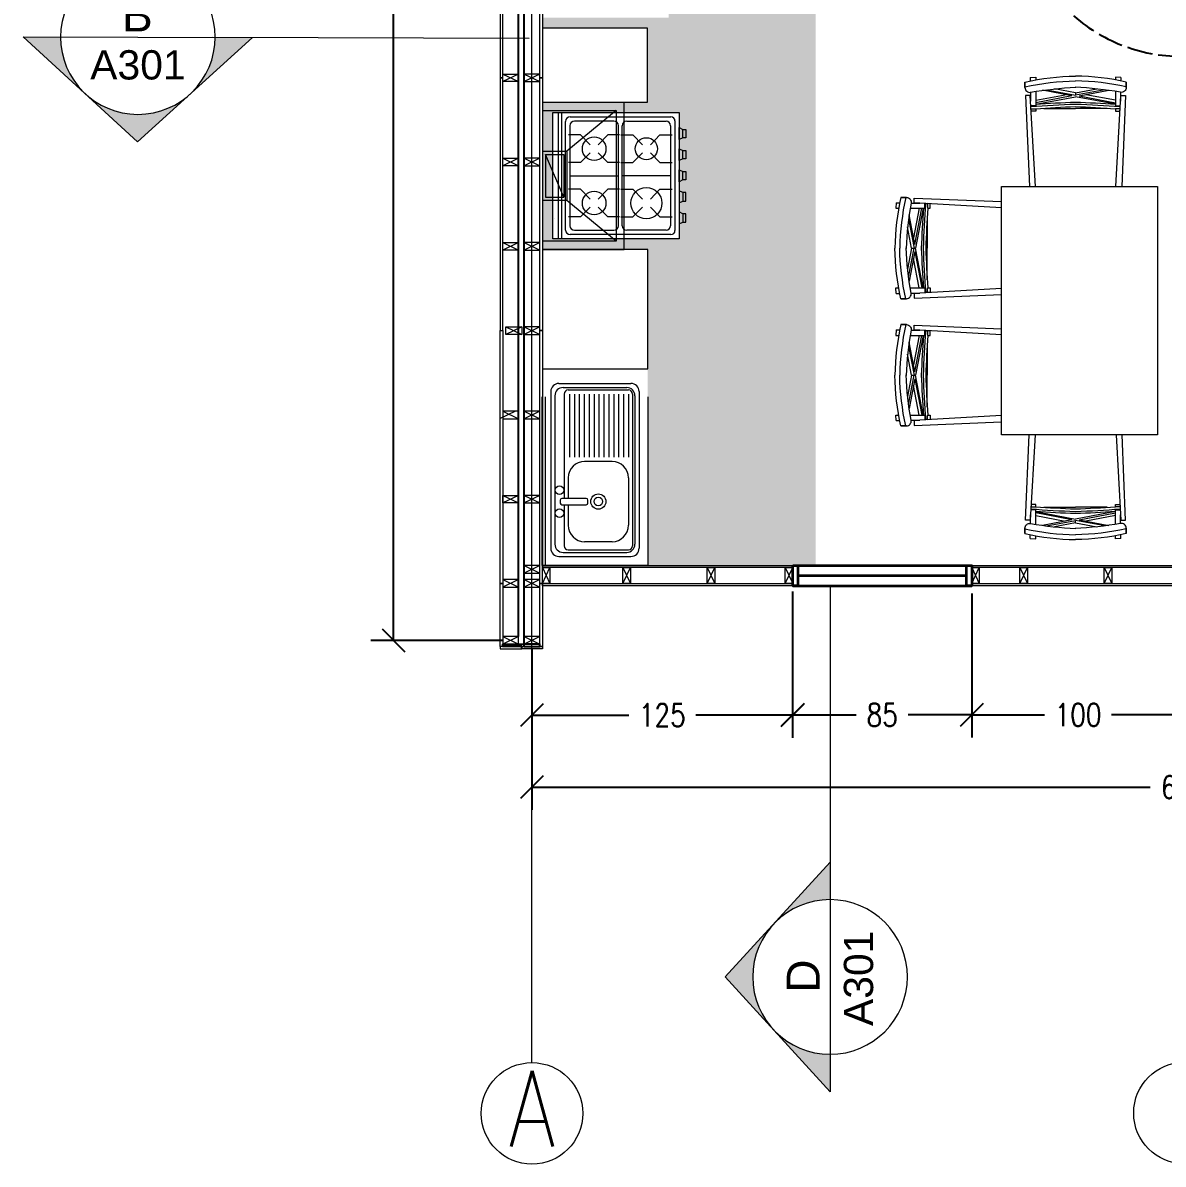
# Model space of a CAD drawing. Header units: centimetres. Extents: x 625 to 2942, y 2058 to 3293.
# Drawn here: x 626 to 1168, y 2061 to 2603 of the extents above; entities that cross this region are included whole.
import ezdxf

# ---------------------------------------------------------------- set-up
doc = ezdxf.new("R2010")
doc.units = ezdxf.units.CM
doc.header["$MEASUREMENT"] = 0
doc.linetypes.add('0', pattern=[0])
doc.linetypes.add('ACAD_ISO02W100', pattern=[15, 12, -3])
doc.layers.get('DEFPOINTS').update_dxf_attribs({"color": 210})
for name, color, linetype, lineweight in [('A-ANNO-DIMS', 3, 'Continuous', 18), ('A-ANNO-SYMB', 3, 'Continuous', 18), ('A-DETL-MCUT', 4, 'Continuous', 25), ('A-DOOR-FULL', 4, 'Continuous', 25), ('A-ELEV-MBE1', 7, 'Continuous', 35), ('A-ELEV-MBE2', 4, 'Continuous', 25), ('A-FLOR-PATT', 8, 'Continuous', 18), ('A-FURN', 8, 'Continuous', 18), ('A-WALL-STUD', 3, 'Continuous', 18)]:
    doc.layers.add(name, color=color, linetype=linetype, lineweight=lineweight)
doc.layers.add('arredi_cucina', color=252, linetype='Continuous')
doc.styles.add('E-ROMANS', font='romans.shx', dxfattribs={"width": 0.8})
doc.styles.get("Standard").update_dxf_attribs({"font": 'arial.ttf'})
doc.dimstyles.new('QUOTE', dxfattribs={"dimtxt": 0.18, "dimasz": 0.18, "dimexe": 0.18, "dimexo": 0.0625, "dimgap": 0.09, "dimtad": 0, "dimdec": 4, "dimzin": 0, "dimdsep": 46, "dimtxsty": 'E-ROMANS', "dimblk": 'OBLIQUE', "dimblk1": 'OBLIQUE', "dimblk2": 'OBLIQUE', "dimcen": 0.09, "dimadec": 0, "dimazin": 0, "dimtfac": 1, "dimtdec": 4, "dimtofl": 0, "dimtmove": 0, "dimatfit": 3, "dimldrblk": 'OBLIQUE', "dimfxl": 1, "dimtolj": 1, "dimtzin": 0, "dimarcsym": 0})

# ---------------------------------------------------------------- blocks, each defined once
blk = doc.blocks.new('Sezioni')
h = blk.add_hatch(color=256)
h.dxf.hatch_style = 1
h.paths.add_polyline_path([(52520.8, 47455.1), (52264, 47220.9), (52417.6, 47220.9, -0.210523)])
h.paths.add_polyline_path([(52735.1, 47651.7), (52520.8, 47455.1, -0.388338), (52949.4, 47455.1)])
h.paths.add_polyline_path([(52949.4, 47455.1, -0.210523), (53052.6, 47220.9), (53206.2, 47220.9)])
blk.add_lwpolyline([(52264, 47220.9), (53206.2, 47220.9), (52735.1, 47651.7)], close=True)
blk.add_circle((52735.1, 47220.9), 317.5)
blk = doc.blocks.new('_Oblique')
at = {"color": 0, "linetype": 'ByBlock', "lineweight": -2}
blk.add_line((-0.5, -0.5), (0.5, 0.5), dxfattribs=at)
blk = doc.blocks.new('*D50')
at = {"layer": 'A-ANNO-DIMS', "color": 0, "lineweight": -2, "transparency": 16777216}
for p, q in [((867.84, 2306.14), (867.84, 2229.35)), ((1487.84, 2304.34), (1487.84, 2229.35)), ((867.84, 2240.15), (1161.54, 2240.15)), ((1487.84, 2240.15), (1194.15, 2240.15))]:
    blk.add_line(p, q, dxfattribs=at)
at = {"layer": 'DEFPOINTS', "color": 0, "transparency": 16777216}
for p in [(867.84, 2309.89), (1487.84, 2308.09), (1487.84, 2240.15)]:
    blk.add_point(p, dxfattribs=at)
at = {"layer": 'A-ANNO-DIMS', "color": 0, "lineweight": -2, "transparency": 16777216, "xscale": 10.8, "yscale": 10.8, "zscale": 10.8, "rotation": 180}
blk.add_blockref('_Oblique', (867.84, 2240.15), dxfattribs=at)
at = {"layer": 'A-ANNO-DIMS', "color": 0, "lineweight": -2, "transparency": 16777216, "xscale": 10.8, "yscale": 10.8, "zscale": 10.8}
blk.add_blockref('_Oblique', (1487.84, 2240.15), dxfattribs=at)
at = {"layer": 'A-ANNO-DIMS', "color": 0, "transparency": 16777216, "insert": (1177.84, 2240.15), "char_height": 10.8, "attachment_point": 5, "style": 'E-ROMANS'}
blk.add_mtext('\\A1;620', dxfattribs=at)
blk = doc.blocks.new('*D51')
at = {"layer": 'A-ANNO-DIMS', "color": 0, "lineweight": -2, "transparency": 16777216}
for p, q in [((991.71, 2332.07), (991.71, 2263.58)), ((867.84, 2306.14), (867.84, 2263.58)), ((867.84, 2274.38), (913.89, 2274.38)), ((991.71, 2274.38), (945.67, 2274.38))]:
    blk.add_line(p, q, dxfattribs=at)
at = {"layer": 'DEFPOINTS', "color": 0, "transparency": 16777216}
for p in [(991.71, 2335.82), (867.84, 2309.89), (991.71, 2274.38)]:
    blk.add_point(p, dxfattribs=at)
at = {"layer": 'A-ANNO-DIMS', "color": 0, "lineweight": -2, "transparency": 16777216, "xscale": 10.8, "yscale": 10.8, "zscale": 10.8, "rotation": 180}
blk.add_blockref('_Oblique', (867.84, 2274.38), dxfattribs=at)
at = {"layer": 'A-ANNO-DIMS', "color": 0, "lineweight": -2, "transparency": 16777216, "xscale": 10.8, "yscale": 10.8, "zscale": 10.8}
blk.add_blockref('_Oblique', (991.71, 2274.38), dxfattribs=at)
at = {"layer": 'A-ANNO-DIMS', "color": 0, "transparency": 16777216, "insert": (929.78, 2274.38), "char_height": 10.8, "attachment_point": 5, "style": 'E-ROMANS'}
blk.add_mtext('\\A1;125', dxfattribs=at)
blk = doc.blocks.new('*D52')
at = {"layer": 'A-ANNO-DIMS', "color": 0, "lineweight": -2, "transparency": 16777216}
for p, q in [((991.71, 2333.17), (991.71, 2263.67)), ((1076.8, 2332.07), (1076.8, 2263.67)), ((991.71, 2274.47), (1021.86, 2274.47)), ((1076.8, 2274.47), (1046.65, 2274.47))]:
    blk.add_line(p, q, dxfattribs=at)
at = {"layer": 'DEFPOINTS', "color": 0, "transparency": 16777216}
for p in [(991.71, 2336.92), (1076.8, 2335.82), (1076.8, 2274.47)]:
    blk.add_point(p, dxfattribs=at)
at = {"layer": 'A-ANNO-DIMS', "color": 0, "lineweight": -2, "transparency": 16777216, "xscale": 10.8, "yscale": 10.8, "zscale": 10.8, "rotation": 180}
blk.add_blockref('_Oblique', (991.71, 2274.47), dxfattribs=at)
at = {"layer": 'A-ANNO-DIMS', "color": 0, "lineweight": -2, "transparency": 16777216, "xscale": 10.8, "yscale": 10.8, "zscale": 10.8}
blk.add_blockref('_Oblique', (1076.8, 2274.47), dxfattribs=at)
at = {"layer": 'A-ANNO-DIMS', "color": 0, "transparency": 16777216, "insert": (1034.26, 2274.47), "char_height": 10.8, "attachment_point": 5, "style": 'E-ROMANS'}
blk.add_mtext('\\A1;85', dxfattribs=at)
blk = doc.blocks.new('*D53')
at = {"layer": 'A-ANNO-DIMS', "color": 0, "lineweight": -2, "transparency": 16777216}
for p, q in [((1076.8, 2332.07), (1076.8, 2263.67)), ((1177.84, 2334.97), (1177.84, 2263.67)), ((1076.8, 2274.47), (1111.43, 2274.47)), ((1177.84, 2274.47), (1143.21, 2274.47))]:
    blk.add_line(p, q, dxfattribs=at)
at = {"layer": 'DEFPOINTS', "color": 0, "transparency": 16777216}
for p in [(1177.84, 2338.72), (1076.8, 2335.82), (1177.84, 2274.47)]:
    blk.add_point(p, dxfattribs=at)
at = {"layer": 'A-ANNO-DIMS', "color": 0, "lineweight": -2, "transparency": 16777216, "xscale": 10.8, "yscale": 10.8, "zscale": 10.8, "rotation": 180}
blk.add_blockref('_Oblique', (1076.8, 2274.47), dxfattribs=at)
at = {"layer": 'A-ANNO-DIMS', "color": 0, "lineweight": -2, "transparency": 16777216, "xscale": 10.8, "yscale": 10.8, "zscale": 10.8}
blk.add_blockref('_Oblique', (1177.84, 2274.47), dxfattribs=at)
at = {"layer": 'A-ANNO-DIMS', "color": 0, "transparency": 16777216, "insert": (1127.32, 2274.47), "char_height": 10.8, "attachment_point": 5, "style": 'E-ROMANS'}
blk.add_mtext('\\A1;100', dxfattribs=at)
blk = doc.blocks.new('*D60')
at = {"layer": 'A-ANNO-DIMS', "color": 0, "lineweight": -2, "transparency": 16777216}
for p, q in [((854, 3055.82), (791.25, 3055.82)), ((802.05, 3055.82), (802.05, 2699.36)), ((802.05, 2309.89), (802.05, 2666.35)), ((853.98, 2309.89), (791.25, 2309.89))]:
    blk.add_line(p, q, dxfattribs=at)
at = {"layer": 'DEFPOINTS', "color": 0, "transparency": 16777216}
for p in [(802.05, 3055.82), (857.75, 3055.82), (857.73, 2309.89)]:
    blk.add_point(p, dxfattribs=at)
at = {"layer": 'A-ANNO-DIMS', "color": 0, "lineweight": -2, "transparency": 16777216, "xscale": 10.8, "yscale": 10.8, "zscale": 10.8}
for p, rotation in [((802.05, 3055.82), 90), ((802.05, 2309.89), 270)]:
    blk.add_blockref('_Oblique', p, dxfattribs=dict(at, rotation=rotation))
at = {"layer": 'A-ANNO-DIMS', "color": 0, "transparency": 16777216, "insert": (802.05, 2682.85), "char_height": 10.8, "attachment_point": 5, "rotation": 90, "style": 'E-ROMANS'}
blk.add_mtext('\\A1;745', dxfattribs=at)

msp = doc.modelspace()

# ---------------------------------------------------------------- hatches: boundary and pattern name
at = {"layer": 'A-FLOR-PATT'}
h = msp.add_hatch(dxfattribs=at)
h.set_pattern_fill('DOTS', color=0, scale=2.001937, style=0)
h.set_pattern_definition([(0, (-44926.2574, 8.511), (1.58903716, 3.17807433), [0, -3.17807433])])
h.paths.add_polyline_path([(1002.62473, 2726.5938), (872.79941, 2726.59368), (872.79948, 2676.5455), (932.91124, 2676.5455), (932.91124, 2670.83806), (872.79942, 2670.83805), (872.79942, 2425.50349), (922.84784, 2425.5028), (922.84784, 2345.42603), (1002.62473, 2345.42603)])
h.paths.add_polyline_path([(877.80426, 2500.57611), (937.86236, 2500.57611), (937.86236, 2560.63421), (877.80426, 2560.63421)], flags=16)
h.paths.add_polyline_path([(922.79241, 2600.77014), (872.79942, 2600.77014), (872.79942, 2565.64013), (922.79241, 2565.64013)], flags=16)
h.paths.add_polyline_path([(932.85752, 2665.83308), (872.79943, 2665.83308), (872.79943, 2605.77498), (932.85752, 2605.77498)], flags=16)
h.paths.add_polyline_path([(922.84673, 2495.57127), (872.79947, 2495.57127), (872.79947, 2425.50349), (922.84673, 2425.50349)], flags=16)

# ---------------------------------------------------------------- linework, layer by layer
at = {"layer": 'A-ANNO-SYMB'}
for p, q in [((867.84455, 2109.24649), (867.84455, 3243.78699)), ((716.02227, 2596.41938), (866.46305, 2595.9894)), ((1009.49881, 2335.8163), (1009.49881, 2185.37491))]:
    msp.add_line(p, q, dxfattribs=at)
at = {"layer": 'A-ANNO-SYMB', "color": 7}
for points in [[(853.98663, 2577.15087), (853.99005, 2697.26707), (852.78889, 2697.2671), (852.78547, 2577.15091)], [(853.98315, 2457.03468), (853.98663, 2577.15087), (852.78547, 2577.15091), (852.78198, 2457.03471)], [(871.59826, 2457.03353), (871.59826, 2577.14972), (872.79942, 2577.14972), (872.79942, 2457.03353)], [(852.7785, 2336.91852), (852.78219, 2457.03471), (853.98335, 2457.03468), (853.98007, 2336.91848)], [(872.79896, 2345.42603), (991.71447, 2345.42603), (991.71447, 2344.42506), (872.79896, 2344.42506)], [(1076.79677, 2345.42557), (1174.09042, 2345.42603), (1174.09042, 2344.42506), (1076.79677, 2344.4246)], [(852.77785, 2306.88881), (852.7785, 2336.91748), (853.98007, 2336.91747), (853.97899, 2306.8888)], [(871.59827, 2306.88867), (871.59805, 2336.91733), (872.79962, 2336.91737), (872.79941, 2306.88869)], [(991.71487, 2336.91737), (991.71487, 2335.8163), (872.79936, 2335.8163), (872.79936, 2336.91737)], [(1182.59865, 2336.91737), (1182.59865, 2335.8163), (1076.79677, 2335.8163), (1076.79677, 2336.91737)]]:
    msp.add_lwpolyline(points, close=True, dxfattribs=at)
for points in [[(872.79944, 2612.18421), (872.79942, 2577.14972), (871.59826, 2577.14972), (871.59831, 2699.7685)], [(872.79962, 2336.9178), (872.79962, 2336.91733), (871.59805, 2336.91733), (871.59826, 2457.03353), (872.79942, 2457.03353), (872.79961, 2344.42506)], [(862.98995, 2306.88869), (852.77785, 2306.88881), (852.77783, 2305.78774), (862.98994, 2305.78763)], [(862.98994, 2306.88869), (872.79941, 2306.88869), (872.79941, 2305.78763), (862.98994, 2305.78763)]]:
    msp.add_lwpolyline(points, dxfattribs=at)
at = {"layer": 'A-ANNO-SYMB'}
for centre in [(1177.84405, 2085.31656), (867.84455, 2085.13227)]:
    msp.add_circle(centre, 24.11422, dxfattribs=at)
at = {"layer": 'A-DETL-MCUT'}
for p, q in [((872.79831, 2345.42603), (872.79942, 2425.50349)), ((862.98994, 2308.09043), (864.09101, 2308.08983)), ((862.98994, 2305.78763), (862.98994, 2306.88869))]:
    msp.add_line(p, q, dxfattribs=at)
for points in [[(862.98994, 2306.88916), (853.97893, 2306.88972), (853.97903, 2308.0907), (862.98997, 2308.09043)], [(864.091, 2306.88869), (871.59826, 2306.88867), (871.59818, 2308.08983), (864.09101, 2308.08983)]]:
    msp.add_lwpolyline(points, dxfattribs=at)
at = {"layer": 'A-DOOR-FULL', "linetype": 'ACAD_ISO02W100'}
msp.add_arc((1176.3371, 2664.96686), 77.60452, 184.404655, 268.7103601, dxfattribs=at)
at = {"layer": 'A-ELEV-MBE1', "color": 0}
for p, q in [((991.71447, 2345.42603), (1076.79677, 2345.42603)), ((991.71487, 2335.8163), (1076.79677, 2335.8163))]:
    msp.add_line(p, q, dxfattribs=at)
at = {"layer": 'A-ELEV-MBE1', "color": 0, "linetype": 'Continuous'}
msp.add_line((994.21709, 2340.67097), (1074.24356, 2340.67086), dxfattribs=at)
at = {"layer": 'A-ELEV-MBE1', "color": 0}
for points in [[(991.71447, 2345.42603), (994.21689, 2345.42603), (994.21729, 2335.8163), (991.71487, 2335.8163)], [(1074.29395, 2345.42603), (1076.79637, 2345.42603), (1076.79677, 2335.8163), (1074.29435, 2335.8163)]]:
    msp.add_lwpolyline(points, close=True, dxfattribs=at)
at = {"layer": 'A-ELEV-MBE2'}
for p, q in [((861.48684, 2311.69425), (861.50802, 3054.01316)), ((864.091, 2306.88869), (864.091, 2699.06757))]:
    msp.add_line(p, q, dxfattribs=at)
at = {"layer": 'A-FURN'}
for p, q in [((1104.60788, 2577.35482), (1107.16834, 2577.50972)), ((1104.60788, 2577.35482), (1104.60788, 2575.6543)), ((1107.16834, 2577.50972), (1107.16834, 2576.14863)), ((1147.6529, 2577.35482), (1145.09243, 2577.50972)), ((1145.09243, 2577.50972), (1145.09243, 2576.14863)), ((1147.6529, 2577.35482), (1147.6529, 2575.6543)), ((1102.05196, 2575.0996), (1102.05196, 2572.48552)), ((1107.16834, 2570.68315), (1107.16834, 2563.84437)), ((1124.4206, 2568.51687), (1110.39577, 2571.20651)), ((1112.28176, 2571.45758), (1126.13039, 2568.84004)), ((1126.13039, 2570.05114), (1116.04798, 2571.93319)), ((1126.13039, 2570.05114), (1136.2128, 2571.93319)), ((1139.97902, 2571.45758), (1126.13039, 2568.84004)), ((1127.84018, 2568.51687), (1141.86501, 2571.20651)), ((1145.09243, 2570.68315), (1145.09243, 2563.84437)), ((1150.20881, 2575.0996), (1150.20881, 2572.48552)), ((1104.75822, 2570.27481), (1104.75822, 2566.11965)), ((1107.16834, 2566.51156), (1121.20979, 2569.13263)), ((1124.4206, 2568.51687), (1107.16834, 2565.256)), ((1107.16834, 2564.55248), (1126.13039, 2568.18897)), ((1126.13039, 2570.05114), (1126.13039, 2568.84004)), ((1145.09243, 2564.55248), (1126.13039, 2568.18897)), ((1127.84018, 2568.51687), (1145.09243, 2565.256)), ((1145.09243, 2566.51156), (1131.05099, 2569.13263)), ((1147.50255, 2570.27481), (1147.50255, 2566.11965)), ((877.80426, 2500.63421), (877.80426, 2560.63421)), ((877.80426, 2560.63421), (937.80426, 2560.63421)), ((880.41904, 2500.63421), (880.41904, 2560.63421)), ((882.10234, 2500.63421), (882.10234, 2560.63421)), ((937.80426, 2560.63421), (937.80426, 2500.63421)), ((1107.16834, 2563.80074), (1104.89009, 2563.79397)), ((1104.96668, 2562.44305), (1107.16834, 2562.44305)), ((1105.05892, 2561.24027), (1104.96668, 2562.44305)), ((1107.16834, 2561.24027), (1105.05892, 2561.24027)), ((1107.16834, 2562.31651), (1107.16834, 2561.24027)), ((1111.08194, 2562.5934), (1126.13039, 2562.5934)), ((1141.17883, 2562.5934), (1126.13039, 2562.5934)), ((1145.09243, 2563.80074), (1147.37069, 2563.79397)), ((1147.29409, 2562.44305), (1145.09243, 2562.44305)), ((1145.09243, 2562.31651), (1145.09243, 2561.24027)), ((1145.09243, 2561.24027), (1147.20186, 2561.24027)), ((1147.20186, 2561.24027), (1147.29409, 2562.44305)), ((883.80426, 2504.80088), (883.80426, 2556.46754)), ((885.88911, 2554.38162), (885.88911, 2506.89904)), ((885.97093, 2558.63421), (933.80426, 2558.63421)), ((906.75055, 2556.54829), (888.05578, 2556.54829)), ((908.91721, 2506.89904), (908.91721, 2554.38162)), ((910.69131, 2506.89904), (910.69131, 2554.38162)), ((912.85797, 2556.54829), (931.55275, 2556.54829)), ((933.71941, 2554.38162), (933.71941, 2506.89904)), ((935.80426, 2556.63421), (935.80426, 2504.63421)), ((890.97549, 2550.03212), (885.14452, 2550.03212)), ((895.5121, 2545.381), (890.97549, 2550.03212)), ((903.83083, 2550.03212), (899.29423, 2545.381)), ((909.51288, 2550.03212), (903.83083, 2550.03212)), ((910.09564, 2550.03212), (915.77769, 2550.03212)), ((915.77769, 2550.03212), (920.3143, 2545.381)), ((924.09643, 2545.381), (928.63303, 2550.03212)), ((928.63303, 2550.03212), (934.464, 2550.03212)), ((937.80426, 2553.49784), (939.45136, 2552.66648)), ((937.80426, 2547.83512), (937.80426, 2553.49784)), ((939.45136, 2548.66648), (937.80426, 2547.83512)), ((939.45136, 2548.66648), (939.45136, 2552.66648)), ((939.45136, 2552.66648), (940.91025, 2552.66648)), ((940.91025, 2548.66648), (939.45136, 2548.66648)), ((940.91025, 2552.66648), (940.91025, 2548.66648)), ((937.80426, 2543.4817), (939.45136, 2542.65034)), ((937.80426, 2537.81899), (937.80426, 2543.4817)), ((895.5121, 2541.5034), (890.97549, 2536.85228)), ((903.83083, 2536.85228), (899.29423, 2541.5034)), ((915.77769, 2536.85228), (920.3143, 2541.5034)), ((924.09643, 2541.5034), (928.63303, 2536.85228)), ((939.45136, 2538.65034), (937.80426, 2537.81899)), ((939.45136, 2538.65034), (939.45136, 2542.65034)), ((939.45136, 2542.65034), (940.91025, 2542.65034)), ((940.91025, 2538.65034), (939.45136, 2538.65034)), ((940.91025, 2542.65034), (940.91025, 2538.65034)), ((890.97549, 2536.85228), (885.14452, 2536.85228)), ((909.51288, 2536.85228), (903.83083, 2536.85228)), ((910.09564, 2536.85228), (915.77769, 2536.85228)), ((928.63303, 2536.85228), (934.464, 2536.85228)), ((937.80426, 2533.46556), (939.45136, 2532.63421)), ((937.80426, 2527.80285), (937.80426, 2533.46556)), ((939.45136, 2528.63421), (939.45136, 2532.63421)), ((939.45136, 2532.63421), (940.91025, 2532.63421)), ((940.91025, 2532.63421), (940.91025, 2528.63421)), ((885.88911, 2530.64033), (908.91721, 2530.64033)), ((933.71941, 2530.64033), (910.69131, 2530.64033)), ((939.45136, 2528.63421), (937.80426, 2527.80285)), ((940.91025, 2528.63421), (939.45136, 2528.63421)), ((890.97549, 2524.21881), (885.14452, 2524.21881)), ((895.5121, 2519.56769), (890.97549, 2524.21881)), ((903.83083, 2524.21881), (899.29423, 2519.56769)), ((909.51288, 2524.21881), (903.83083, 2524.21881)), ((910.09564, 2524.21881), (915.77769, 2524.21881)), ((915.77769, 2524.21881), (920.3143, 2519.56769)), ((924.09643, 2519.56769), (928.63303, 2524.21881)), ((928.63303, 2524.21881), (934.464, 2524.21881)), ((939.45136, 2522.61807), (937.80426, 2523.44943)), ((937.80426, 2523.44943), (937.80426, 2517.78672)), ((940.91025, 2522.61807), (939.45136, 2522.61807)), ((939.45136, 2522.61807), (939.45136, 2518.61807)), ((940.91025, 2518.61807), (940.91025, 2522.61807)), ((1091.00981, 2407.46108), (1091.00981, 2525.46108)), ((1091.00981, 2525.46108), (1165.00981, 2525.46108)), ((1165.00981, 2525.46108), (1165.00981, 2407.46108)), ((937.80426, 2517.78672), (939.45136, 2518.61807)), ((939.45136, 2518.61807), (940.91025, 2518.61807)), ((1040.91937, 2517.78744), (1040.76446, 2515.22697)), ((1040.91937, 2517.78744), (1042.61989, 2517.78744)), ((1043.17459, 2520.34335), (1045.78866, 2520.34335)), ((1047.99938, 2517.63709), (1052.15454, 2517.63709)), ((1054.47345, 2515.22697), (1054.48022, 2517.50523)), ((1057.03392, 2517.3364), (1055.83114, 2517.42863)), ((1055.83114, 2517.42863), (1055.83114, 2515.22697)), ((1057.03392, 2515.22697), (1057.03392, 2517.3364)), ((890.97549, 2511.03897), (885.14452, 2511.03897)), ((895.5121, 2515.69009), (890.97549, 2511.03897)), ((903.83083, 2511.03897), (899.29423, 2515.69009)), ((909.51288, 2511.03897), (903.83083, 2511.03897)), ((910.09564, 2511.03897), (915.77769, 2511.03897)), ((915.77769, 2511.03897), (920.3143, 2515.69009)), ((924.09643, 2515.69009), (928.63303, 2511.03897)), ((928.63303, 2511.03897), (934.464, 2511.03897)), ((939.45136, 2512.60194), (937.80426, 2513.43329)), ((937.80426, 2513.43329), (937.80426, 2507.77058)), ((940.91025, 2512.60194), (939.45136, 2512.60194)), ((939.45136, 2512.60194), (939.45136, 2508.60194)), ((940.91025, 2508.60194), (940.91025, 2512.60194)), ((1040.76446, 2515.22697), (1042.12556, 2515.22697)), ((1049.75732, 2497.97472), (1047.06768, 2511.99955)), ((1047.59104, 2515.22697), (1054.42982, 2515.22697)), ((1051.76263, 2515.22697), (1049.14156, 2501.18553)), ((1049.75732, 2497.97472), (1053.01819, 2515.22697)), ((1053.72171, 2515.22697), (1050.08522, 2496.26493)), ((1055.68079, 2511.31337), (1055.68079, 2496.26493)), ((1055.95768, 2515.22697), (1057.03392, 2515.22697)), ((937.80426, 2507.77058), (939.45136, 2508.60194)), ((939.45136, 2508.60194), (940.91025, 2508.60194)), ((1048.22305, 2496.26493), (1046.341, 2506.34734)), ((1046.81661, 2510.11356), (1049.43415, 2496.26493)), ((937.80426, 2500.63421), (877.80426, 2500.63421)), ((933.80426, 2502.63421), (885.97093, 2502.63421)), ((888.05578, 2504.73237), (906.75055, 2504.73237)), ((931.55275, 2504.73237), (912.85797, 2504.73237)), ((1048.22305, 2496.26493), (1046.341, 2486.18251)), ((1046.81661, 2482.4163), (1049.43415, 2496.26493)), ((1049.75732, 2494.55514), (1047.06768, 2480.53031)), ((1048.22305, 2496.26493), (1049.43415, 2496.26493)), ((1049.75732, 2494.55514), (1053.01819, 2477.30288)), ((1053.72171, 2477.30288), (1050.08522, 2496.26493)), ((1055.68079, 2481.21648), (1055.68079, 2496.26493)), ((1051.76263, 2477.30288), (1049.14156, 2491.34433)), ((1040.76446, 2477.30288), (1042.12556, 2477.30288)), ((1040.91937, 2474.74242), (1040.76446, 2477.30288)), ((1040.91937, 2474.74242), (1042.61989, 2474.74242)), ((1047.59104, 2477.30288), (1054.42982, 2477.30288)), ((1047.99938, 2474.89276), (1052.15454, 2474.89276)), ((1054.47345, 2477.30288), (1054.48022, 2475.02463)), ((1055.83114, 2475.10122), (1055.83114, 2477.30288)), ((1057.03392, 2475.19346), (1055.83114, 2475.10122)), ((1055.95768, 2477.30288), (1057.03392, 2477.30288)), ((1057.03392, 2477.30288), (1057.03392, 2475.19346)), ((1043.17459, 2472.1865), (1045.78866, 2472.1865)), ((1040.91937, 2457.33789), (1040.76446, 2454.77742)), ((1040.91937, 2457.33789), (1042.61989, 2457.33789)), ((1043.17459, 2459.8938), (1045.78866, 2459.8938)), ((1047.99938, 2457.18754), (1052.15454, 2457.18754)), ((1054.47345, 2454.77742), (1054.48022, 2457.05568)), ((1057.03392, 2456.88685), (1055.83114, 2456.97908)), ((1055.83114, 2456.97908), (1055.83114, 2454.77742)), ((1057.03392, 2454.77742), (1057.03392, 2456.88685)), ((1040.76446, 2454.77742), (1042.12556, 2454.77742)), ((1049.75732, 2437.52517), (1047.06768, 2451.55)), ((1047.59104, 2454.77742), (1054.42982, 2454.77742)), ((1051.76263, 2454.77742), (1049.14156, 2440.73598)), ((1049.75732, 2437.52517), (1053.01819, 2454.77742)), ((1053.72171, 2454.77742), (1050.08522, 2435.81538)), ((1055.95768, 2454.77742), (1057.03392, 2454.77742)), ((1048.22305, 2435.81538), (1046.341, 2445.89779)), ((1046.81661, 2449.66401), (1049.43415, 2435.81538)), ((1055.68079, 2450.86382), (1055.68079, 2435.81538)), ((1048.22305, 2435.81538), (1046.341, 2425.73296)), ((1046.81661, 2421.96675), (1049.43415, 2435.81538)), ((1048.22305, 2435.81538), (1049.43415, 2435.81538)), ((1053.72171, 2416.85333), (1050.08522, 2435.81538)), ((1055.68079, 2420.76693), (1055.68079, 2435.81538)), ((880.66515, 2431.9509), (914.84169, 2431.9509)), ((882.61142, 2430.00463), (912.89541, 2430.00463)), ((1049.75732, 2434.10559), (1047.06768, 2420.08076)), ((1051.76263, 2416.85333), (1049.14156, 2430.89478)), ((1049.75732, 2434.10559), (1053.01819, 2416.85333)), ((874.29976, 2345.42602), (874.30078, 2425.50347)), ((876.7726, 2428.05836), (876.7726, 2353.63291)), ((878.71888, 2426.11208), (878.71888, 2355.57918)), ((883.14222, 2426.8906), (883.14222, 2377.33851)), ((885.08849, 2428.83686), (913.67392, 2428.83686)), ((885.64761, 2426.89059), (885.64761, 2396.84015)), ((887.98313, 2426.89059), (887.98313, 2396.84015)), ((890.31866, 2426.89059), (890.31866, 2396.84015)), ((892.65419, 2426.89059), (892.65419, 2396.84015)), ((894.98971, 2426.89059), (894.98971, 2396.84015)), ((897.32524, 2426.89059), (897.32524, 2396.84015)), ((899.66076, 2426.89059), (899.66076, 2396.84015)), ((901.99629, 2426.89059), (901.99629, 2396.84015)), ((904.33182, 2426.89059), (904.33182, 2396.84015)), ((906.66734, 2426.89059), (906.66734, 2396.84015)), ((909.00287, 2426.89059), (909.00287, 2396.84015)), ((911.3384, 2426.89059), (911.3384, 2396.84015)), ((913.67392, 2426.89059), (913.67392, 2396.84015)), ((915.6202, 2426.89059), (915.6202, 2354.80068)), ((916.78796, 2426.11208), (916.78796, 2355.57918)), ((918.73423, 2428.05836), (918.73423, 2353.63291)), ((922.84784, 2425.50349), (922.84673, 2345.42603)), ((1040.76446, 2416.85333), (1042.12556, 2416.85333)), ((1040.91937, 2414.29286), (1040.76446, 2416.85333)), ((1040.91937, 2414.29286), (1042.61989, 2414.29286)), ((1047.59104, 2416.85333), (1054.42982, 2416.85333)), ((1047.99938, 2414.44321), (1052.15454, 2414.44321)), ((1054.47345, 2416.85333), (1054.48022, 2414.57508)), ((1055.83114, 2414.65167), (1055.83114, 2416.85333)), ((1057.03392, 2414.74391), (1055.83114, 2414.65167)), ((1055.95768, 2416.85333), (1057.03392, 2416.85333)), ((1057.03392, 2416.85333), (1057.03392, 2414.74391)), ((1043.17459, 2411.73695), (1045.78866, 2411.73695)), ((1165.00981, 2407.46108), (1091.00981, 2407.46108)), ((905.88884, 2394.89388), (892.87358, 2394.89388)), ((885.08849, 2387.10879), (885.08849, 2377.33851)), ((913.67392, 2387.10879), (913.67392, 2364.53204)), ((881.28378, 2376.56), (881.28378, 2375.08083)), ((893.64599, 2377.33851), (882.06229, 2377.33851)), ((894.4245, 2375.08083), (894.4245, 2376.56)), ((882.06229, 2374.30232), (893.64599, 2374.30232)), ((883.14222, 2374.30232), (883.14222, 2354.80068)), ((885.08849, 2374.30232), (885.08849, 2364.53204)), ((1107.16834, 2371.8926), (1104.89009, 2371.89937)), ((1105.05892, 2374.45306), (1104.96668, 2373.25028)), ((1104.96668, 2373.25028), (1107.16834, 2373.25028)), ((1107.16834, 2374.45306), (1105.05892, 2374.45306)), ((1107.16834, 2373.37683), (1107.16834, 2374.45306)), ((1107.16834, 2365.01019), (1107.16834, 2371.84896)), ((1107.16834, 2371.14086), (1126.13039, 2367.50437)), ((1124.4206, 2367.17647), (1107.16834, 2370.43734)), ((1111.08194, 2373.09993), (1126.13039, 2373.09993)), ((1141.17883, 2373.09993), (1126.13039, 2373.09993)), ((1145.09243, 2371.14086), (1126.13039, 2367.50437)), ((1127.84018, 2367.17647), (1145.09243, 2370.43734)), ((1145.09243, 2373.37683), (1145.09243, 2374.45306)), ((1145.09243, 2374.45306), (1147.20186, 2374.45306)), ((1147.29409, 2373.25028), (1145.09243, 2373.25028)), ((1145.09243, 2371.8926), (1147.37069, 2371.89937)), ((1145.09243, 2365.01019), (1145.09243, 2371.84896)), ((1147.20186, 2374.45306), (1147.29409, 2373.25028)), ((1104.75822, 2365.41853), (1104.75822, 2369.57368)), ((1107.16834, 2369.18178), (1121.20979, 2366.56071)), ((1124.4206, 2367.17647), (1110.39577, 2364.48683)), ((1112.28176, 2364.23575), (1126.13039, 2366.8533)), ((1126.13039, 2365.6422), (1116.04798, 2363.76015)), ((1126.13039, 2365.6422), (1126.13039, 2366.8533)), ((1139.97902, 2364.23575), (1126.13039, 2366.8533)), ((1126.13039, 2365.6422), (1136.2128, 2363.76015)), ((1127.84018, 2367.17647), (1141.86501, 2364.48683)), ((1145.09243, 2369.18178), (1131.05099, 2366.56071)), ((1147.50255, 2365.41853), (1147.50255, 2369.57368)), ((1102.05196, 2360.59373), (1102.05196, 2363.20781)), ((1104.60788, 2358.33852), (1104.60788, 2360.03904)), ((1107.16834, 2358.18361), (1107.16834, 2359.54471)), ((1145.09243, 2358.18361), (1145.09243, 2359.54471)), ((1147.6529, 2358.33852), (1147.6529, 2360.03904)), ((1150.20881, 2360.59373), (1150.20881, 2363.20781)), ((905.88884, 2356.74695), (892.87358, 2356.74695)), ((1104.60788, 2358.33852), (1107.16834, 2358.18361)), ((1147.6529, 2358.33852), (1145.09243, 2358.18361)), ((880.66515, 2349.74037), (914.84169, 2349.74037)), ((882.61142, 2351.68664), (912.89541, 2351.68664)), ((885.08849, 2352.8544), (913.67392, 2352.8544)), ((922.84673, 2345.42603), (872.79831, 2345.42603))]:
    msp.add_line(p, q, dxfattribs=at)
at = {"layer": 'A-FURN', "linetype": '0'}
for p, q in [((872.79947, 2565.57127), (872.79947, 2495.57127)), ((911.68858, 2495.57127), (911.68858, 2565.64013)), ((872.79947, 2561.68313), (907.79947, 2561.68313)), ((907.79947, 2561.68313), (884.46678, 2542.23858)), ((907.79947, 2561.68313), (907.79947, 2499.46037)), ((872.79947, 2542.23858), (884.46678, 2542.23858)), ((882.91037, 2520.46037), (874.35492, 2540.68313)), ((874.35492, 2540.68313), (874.35492, 2520.46037)), ((874.35492, 2540.68313), (882.91037, 2540.68313)), ((882.91037, 2540.68313), (882.91037, 2520.46037)), ((884.46678, 2542.23858), (884.46678, 2518.90492)), ((884.46678, 2518.90492), (872.79947, 2518.90492)), ((874.35492, 2520.46037), (882.91037, 2520.46037)), ((907.79947, 2499.46037), (884.46678, 2518.90492)), ((907.79947, 2499.46037), (872.79947, 2499.46037)), ((872.79947, 2495.57127), (911.68858, 2495.57127))]:
    msp.add_line(p, q, dxfattribs=at)
at = {"layer": 'A-FURN', "color": 0}
msp.add_lwpolyline([(872.79942, 2600.77014), (872.79942, 2565.64013), (922.79241, 2565.64013), (922.79241, 2600.77014)], close=True, dxfattribs=at)
at = {"layer": 'A-FURN'}
for points in [[(922.79241, 2600.77014), (872.79942, 2600.77014), (872.79942, 2565.64013), (922.79241, 2565.64013)], [(872.79945, 2438.92374), (922.84784, 2438.92304), (922.84673, 2495.57127), (872.79942, 2495.57127)]]:
    msp.add_lwpolyline(points, close=True, dxfattribs=at)
for points in [[(1102.05196, 2572.48552), (1102.05196, 2575.0996, -0.05352745), (1126.13039, 2577.96077, -0.082687327)], [(1150.20881, 2572.48552), (1150.20881, 2575.0996, 0.05352745), (1126.13039, 2577.96077, 0.082687327)], [(1102.05196, 2572.83983, -0.04766067), (1126.13039, 2575.701)], [(1102.05196, 2572.48552, 0.44802961), (1104.75822, 2570.27481, -0.031748852), (1126.28074, 2572.68493, 0.035024877)], [(1150.20881, 2572.48552, -0.44802961), (1147.50255, 2570.27481, 0.031748852), (1125.98004, 2572.68493, -0.035024877)], [(1150.20881, 2572.83983, 0.04766067), (1126.13039, 2575.701)], [(1045.78866, 2520.34335), (1043.17459, 2520.34335, 0.05352745), (1040.31342, 2496.26493, 0.082687327)], [(1045.43436, 2520.34335, 0.04766067), (1042.57319, 2496.26493)], [(1045.78866, 2520.34335, -0.44802961), (1047.99938, 2517.63709, 0.031748852), (1045.58926, 2496.11458, -0.035024877)], [(1045.78866, 2472.1865), (1043.17459, 2472.1865, -0.05352745), (1040.31342, 2496.26493, -0.082687327)], [(1045.43436, 2472.1865, -0.04766067), (1042.57319, 2496.26493)], [(1045.78866, 2472.1865, 0.44802961), (1047.99938, 2474.89276, -0.031748852), (1045.58926, 2496.41528, 0.035024877)], [(1045.78866, 2459.8938), (1043.17459, 2459.8938, 0.05352745), (1040.31342, 2435.81538, 0.082687327)], [(1045.43436, 2459.8938, 0.04766067), (1042.57319, 2435.81538)], [(1045.78866, 2459.8938, -0.44802961), (1047.99938, 2457.18754, 0.031748852), (1045.58926, 2435.66503, -0.035024877)], [(1045.78866, 2411.73695), (1043.17459, 2411.73695, -0.05352745), (1040.31342, 2435.81538, -0.082687327)], [(1045.43436, 2411.73695, -0.04766067), (1042.57319, 2435.81538)], [(1045.78866, 2411.73695, 0.44802961), (1047.99938, 2414.44321, -0.031748852), (1045.58926, 2435.96572, 0.035024877)], [(1102.05196, 2363.20781, -0.44802961), (1104.75822, 2365.41853, 0.031748852), (1126.28074, 2363.00841, -0.035024877)], [(1150.20881, 2363.20781, 0.44802961), (1147.50255, 2365.41853, -0.031748852), (1125.98004, 2363.00841, 0.035024877)], [(1102.05196, 2363.20781), (1102.05196, 2360.59373, 0.05352745), (1126.13039, 2357.73257, 0.082687327)], [(1102.05196, 2362.8535, 0.04766067), (1126.13039, 2359.99234)], [(1150.20881, 2363.20781), (1150.20881, 2360.59373, -0.05352745), (1126.13039, 2357.73257, -0.082687327)], [(1150.20881, 2362.8535, -0.04766067), (1126.13039, 2359.99234)]]:
    msp.add_lwpolyline(points, format="xyb", dxfattribs=at)
for points in [[(1107.06353, 2525.46108), (1104.60788, 2568.77133), (1102.35266, 2568.77133), (1104.15921, 2525.46108)], [(1145.19725, 2525.46108), (1147.6529, 2568.77133), (1149.90812, 2568.77133), (1148.10157, 2525.46108)], [(1091.00981, 2515.43403), (1049.50286, 2517.78744), (1049.50286, 2520.04266), (1091.00981, 2518.31133)], [(1091.00981, 2477.09582), (1049.50286, 2474.74242), (1049.50286, 2472.4872), (1091.00981, 2474.21853)], [(1091.00981, 2454.98448), (1049.50286, 2457.33789), (1049.50286, 2459.59311), (1091.00981, 2457.86178)], [(1091.00981, 2416.64627), (1049.50286, 2414.29286), (1049.50286, 2412.03765), (1091.00981, 2413.76898)], [(1106.90641, 2407.46108), (1104.60788, 2366.92201), (1102.35266, 2366.92201), (1104.04362, 2407.46108)], [(1145.35437, 2407.46108), (1147.6529, 2366.92201), (1149.90812, 2366.92201), (1148.21716, 2407.46108)]]:
    msp.add_lwpolyline(points, dxfattribs=at)
for centre, radius in [((897.40316, 2543.4422), 5.60148), ((922.20536, 2543.4422), 5.25495), ((897.40316, 2517.62889), 5.60148), ((922.20536, 2517.62889), 7.40936), ((880.90639, 2381.2081), 2.02412), ((899.38121, 2375.82041), 3.60595), ((899.38121, 2375.82041), 2.04894), ((880.90639, 2370.2968), 2.02412)]:
    msp.add_circle(centre, radius, dxfattribs=at)
for centre, radius, start, end in [((1141.32336, 2107.88443), 457.81733, 91.9017472, 94.2784705), ((1110.93742, 2107.88443), 457.81733, 85.7215295, 88.0982528), ((1141.32336, 2106.98234), 457.81733, 91.9017472, 94.5612828), ((1141.32336, 2105.775), 457.81733, 91.9017472, 94.2784705), ((1110.93742, 2106.98234), 457.81733, 85.4387172, 88.0982528), ((1110.93742, 2105.775), 457.81733, 85.7215295, 88.0982528), ((885.97093, 2556.46754), 2.16667, 90, 180), ((888.05578, 2554.38162), 2.16667, 90, 180), ((906.75055, 2554.38162), 2.16667, 0, 90), ((912.85797, 2554.38162), 2.16667, 90, 180), ((931.55275, 2554.38162), 2.16667, 0, 90), ((933.80426, 2556.63421), 2, 0, 90), ((1511.29185, 2481.07196), 457.81733, 175.4387172, 178.0982528), ((1510.38976, 2481.07196), 457.81733, 175.7215295, 178.0982528), ((1512.49919, 2481.07196), 457.81733, 175.7215295, 178.0982528), ((888.05578, 2506.89904), 2.16667, 180, 270), ((906.75055, 2506.89904), 2.16667, 270, 0), ((912.85797, 2506.89904), 2.16667, 180, 270), ((931.55275, 2506.89904), 2.16667, 270, 360), ((885.97093, 2504.80088), 2.16667, 180, 270), ((933.80426, 2504.63421), 2, 270, 0), ((1510.38976, 2511.4579), 457.81733, 181.9017472, 184.2784705), ((1511.29185, 2511.4579), 457.81733, 181.9017472, 184.5612828), ((1512.49919, 2511.4579), 457.81733, 181.9017472, 184.2784705), ((1511.29185, 2420.62241), 457.81733, 175.4387172, 178.0982528), ((1510.38976, 2420.62241), 457.81733, 175.7215295, 178.0982528), ((1512.49919, 2420.62241), 457.81733, 175.7215295, 178.0982528), ((1510.38976, 2451.00835), 457.81733, 181.9017472, 184.2784705), ((1511.29185, 2451.00835), 457.81733, 181.9017472, 184.5612828), ((1512.49919, 2451.00835), 457.81733, 181.9017472, 184.2784705), ((880.66515, 2428.05836), 3.89254, 90, 180), ((882.61142, 2426.11208), 3.89254, 90, 180), ((912.89541, 2426.11208), 3.89254, 0, 90), ((914.84169, 2428.05836), 3.89254, 0, 90), ((885.08849, 2426.89059), 1.94627, 90, 180), ((913.67392, 2426.89059), 1.94627, 0, 90), ((892.87358, 2387.10879), 7.78509, 90, 180), ((905.88884, 2387.10879), 7.78509, 0, 90), ((882.06229, 2376.56), 0.77851, 90, 180), ((882.06229, 2375.08083), 0.77851, 180, 270), ((893.64599, 2376.56), 0.77851, 0, 90), ((893.64599, 2375.08083), 0.77851, 270, 0), ((1141.32336, 2828.71099), 457.81733, 265.4387172, 268.0982528), ((1141.32336, 2829.91833), 457.81733, 265.7215295, 268.0982528), ((1141.32336, 2827.80891), 457.81733, 265.7215295, 268.0982528), ((1110.93742, 2829.91833), 457.81733, 271.9017472, 274.2784705), ((1110.93742, 2828.71099), 457.81733, 271.9017472, 274.5612828), ((1110.93742, 2827.80891), 457.81733, 271.9017472, 274.2784705), ((892.87358, 2364.53204), 7.78509, 180, 270), ((905.88884, 2364.53204), 7.78509, 270, 0), ((880.66515, 2353.63291), 3.89254, 180, 270), ((882.61142, 2355.57918), 3.89254, 180, 270), ((885.08849, 2354.80068), 1.94627, 180, 270), ((912.89541, 2355.57918), 3.89254, 270, 0), ((913.67392, 2354.80068), 1.94627, 270, 0), ((914.84169, 2353.63291), 3.89254, 270, 0)]:
    msp.add_arc(centre, radius, start, end, dxfattribs=at)
at = {"layer": 'A-WALL-STUD'}
for p, q in [((861.49414, 2578.9524), (853.98678, 2575.34913)), ((853.98688, 2578.95262), (861.49404, 2575.34891)), ((871.59806, 2578.95147), (864.0908, 2575.34798)), ((864.0908, 2578.95147), (871.59806, 2575.34798)), ((861.49299, 2538.91367), (853.98562, 2535.3104)), ((853.98573, 2538.91389), (861.49288, 2535.31018)), ((871.59805, 2538.91274), (864.09079, 2535.30925)), ((864.09079, 2538.91274), (871.59805, 2535.30925)), ((861.49183, 2498.87494), (853.98446, 2495.27167)), ((853.98457, 2498.87515), (861.49172, 2495.27145)), ((871.59805, 2498.874), (864.09079, 2495.27052)), ((864.09079, 2498.874), (871.59805, 2495.27052)), ((862.99063, 2458.8362), (855.48327, 2455.23293)), ((855.48337, 2458.83642), (862.99053, 2455.23271)), ((871.59805, 2458.83527), (864.09079, 2455.23179)), ((864.09079, 2458.83527), (871.59805, 2455.23179)), ((860.00745, 2418.79801), (852.50008, 2415.19474)), ((853.98216, 2418.79822), (861.48932, 2415.19452)), ((871.59805, 2418.79654), (864.09079, 2415.19305)), ((864.09079, 2418.79654), (871.59805, 2415.19305)), ((861.48848, 2378.75927), (853.98111, 2375.156)), ((853.98121, 2378.75949), (861.48837, 2375.15578)), ((871.59805, 2378.75781), (864.09079, 2375.15432)), ((864.09079, 2378.75781), (871.59805, 2375.15432)), ((871.59805, 2345.42603), (864.09079, 2341.82254)), ((864.09079, 2345.42603), (871.59805, 2341.82254)), ((872.79896, 2336.9178), (876.40245, 2344.42506)), ((872.79896, 2344.42506), (876.40245, 2336.9178)), ((911.03595, 2336.91734), (914.63944, 2344.4246)), ((911.03595, 2344.4246), (914.63944, 2336.91734)), ((951.07469, 2336.91734), (954.67817, 2344.4246)), ((951.07469, 2344.4246), (954.67817, 2336.91734)), ((988.11098, 2336.9178), (991.71447, 2344.42506)), ((988.11098, 2344.42506), (991.71447, 2336.9178)), ((1076.79677, 2336.91734), (1080.40026, 2344.4246)), ((1076.79677, 2344.4246), (1080.40026, 2336.91734)), ((1099.71848, 2336.91734), (1103.32196, 2344.4246)), ((1099.71848, 2344.4246), (1103.32196, 2336.91734)), ((1139.75721, 2336.91734), (1143.36069, 2344.4246)), ((1139.75721, 2344.4246), (1143.36069, 2336.91734)), ((861.48767, 2338.719), (853.98031, 2335.11573)), ((853.98041, 2338.71922), (861.48757, 2335.11551)), ((871.59805, 2338.71807), (864.09079, 2335.11458)), ((864.09079, 2338.71807), (871.59805, 2335.11458)), ((861.48681, 2311.69425), (853.97945, 2308.09098)), ((853.97955, 2311.69447), (861.48671, 2308.09076)), ((871.59818, 2311.69332), (864.09092, 2308.08983)), ((864.09092, 2311.69332), (871.59818, 2308.08983))]:
    msp.add_line(p, q, dxfattribs=at)
for points in [[(853.98688, 2578.95262), (861.49414, 2578.9524), (861.49404, 2575.34891), (853.98678, 2575.34913)], [(871.59806, 2578.95147), (864.0908, 2578.95147), (864.0908, 2575.34798), (871.59806, 2575.34798)], [(853.98573, 2538.91389), (861.49299, 2538.91367), (861.49288, 2535.31018), (853.98562, 2535.3104)], [(871.59805, 2538.91274), (864.09079, 2538.91274), (864.09079, 2535.30925), (871.59805, 2535.30925)], [(853.98457, 2498.87515), (861.49183, 2498.87494), (861.49172, 2495.27145), (853.98446, 2495.27167)], [(871.59805, 2498.874), (864.09079, 2498.874), (864.09079, 2495.27052), (871.59805, 2495.27052)], [(855.48337, 2458.83642), (862.99063, 2458.8362), (862.99053, 2455.23271), (855.48327, 2455.23293)], [(871.59805, 2458.83527), (864.09079, 2458.83527), (864.09079, 2455.23179), (871.59805, 2455.23179)], [(861.48943, 2418.798), (853.98216, 2418.79822), (853.98206, 2415.19473), (861.48932, 2415.19452)], [(871.59805, 2418.79654), (864.09079, 2418.79654), (864.09079, 2415.19305), (871.59805, 2415.19305)], [(853.98121, 2378.75949), (861.48848, 2378.75927), (861.48837, 2375.15578), (853.98111, 2375.156)], [(871.59805, 2378.75781), (864.09079, 2378.75781), (864.09079, 2375.15432), (871.59805, 2375.15432)], [(871.59805, 2345.42603), (864.09079, 2345.42603), (864.09079, 2341.82254), (871.59805, 2341.82254)], [(872.79896, 2336.9178), (872.79896, 2344.42506), (876.40245, 2344.42506), (876.40245, 2336.9178)], [(911.03595, 2336.91734), (911.03595, 2344.4246), (914.63944, 2344.4246), (914.63944, 2336.91734)], [(951.07469, 2336.91734), (951.07469, 2344.4246), (954.67817, 2344.4246), (954.67817, 2336.91734)], [(988.11098, 2336.9178), (988.11098, 2344.42506), (991.71447, 2344.42506), (991.71447, 2336.9178)], [(1076.79677, 2336.91734), (1076.79677, 2344.4246), (1080.40026, 2344.4246), (1080.40026, 2336.91734)], [(1099.71848, 2336.91734), (1099.71848, 2344.4246), (1103.32196, 2344.4246), (1103.32196, 2336.91734)], [(1139.75721, 2336.91734), (1139.75721, 2344.4246), (1143.36069, 2344.4246), (1143.36069, 2336.91734)], [(861.48767, 2338.719), (853.98041, 2338.71922), (853.98031, 2335.11573), (861.48757, 2335.11551)], [(871.59805, 2338.71807), (864.09079, 2338.71807), (864.09079, 2335.11458), (871.59805, 2335.11458)], [(861.48681, 2311.69425), (853.97955, 2311.69447), (853.97945, 2308.09098), (861.48671, 2308.09076)], [(871.59818, 2311.69332), (864.09092, 2311.69332), (864.09092, 2308.08983), (871.59818, 2308.08983)]]:
    msp.add_lwpolyline(points, close=True, dxfattribs=at)
at = {"layer": 'arredi_cucina', "color": 0, "linetype": '0'}
msp.add_line((878.78654, 2510.3091), (878.78654, 2510.3091), dxfattribs=at)

# ---------------------------------------------------------------- block references
at = {"layer": 'A-ANNO-SYMB', "xscale": -0.1157241476674715, "yscale": 0.1157241476674715, "zscale": 0.1157241476674715}
for p, rotation in [((-5406.47755, 8078.53385), 179.8362413498016), ((6474.09202, 8252.67478), 90)]:
    msp.add_blockref('Sezioni', p, dxfattribs=dict(at, rotation=rotation))

# ---------------------------------------------------------------- texts
at = {"layer": 'A-ANNO-SYMB'}
for s, height, rotation, p in [('B', 15.67946, 359.8362414, (673.04534, 2599.17636)), ('A301', 13.906074, 90, (1029.93694, 2126.63888)), ('D', 15.67946, 90, (1004.54, 2142.45137))]:
    msp.add_text(s, height=height, rotation=rotation, dxfattribs=at).set_placement(p)
msp.add_text('A301', height=13.906074, dxfattribs=at).set_placement((657.94797, 2576.35296))
at = {"layer": 'A-ANNO-SYMB', "insert": (856.80938, 2105.29526), "char_height": 35.90383, "attachment_point": 1, "style": 'E-ROMANS'}
msp.add_mtext_dynamic_manual_height_columns('A', width=37.201034, gutter_width=2.5, heights=[0], dxfattribs=at)

# ---------------------------------------------------------------- dimensions: what is measured, and where the dimension line sits
at = {"layer": 'A-ANNO-DIMS'}
dim = msp.add_linear_dim(base=(802.05322, 3055.81501), p1=(857.73313, 2309.89261), p2=(857.75444, 3055.81501), angle=90, text='745', dimstyle='QUOTE', override={"dimscale": 60}, dxfattribs=at)
dim.commit()
dim.dimension.update_dxf_attribs({"geometry": '*D60', "text_midpoint": (802.05322, 2682.85381)})
for base, p1, p2, text, picture, middle in [((1177.84405, 2274.4719), (1076.79677, 2335.8163), (1177.84405, 2338.71954), '100', '*D53', (1127.32041, 2274.4719)), ((991.71487, 2274.3819), (867.84455, 2309.89157), (991.71487, 2335.8163), '125', '*D51', (929.77971, 2274.3819)), ((1076.79677, 2274.4719), (991.71447, 2336.9178), (1076.79677, 2335.8163), '85', '*D52', (1034.25562, 2274.4719)), ((1487.84455, 2240.14548), (867.84455, 2309.89157), (1487.84455, 2308.08983), '620', '*D50', (1177.84455, 2240.14548))]:
    dim = msp.add_linear_dim(base=base, p1=p1, p2=p2, text=text, dimstyle='QUOTE', override={"dimscale": 60}, dxfattribs=at)
    dim.commit()
    dim.dimension.update_dxf_attribs({"geometry": picture, "text_midpoint": middle})

doc.saveas('drawing.dxf')
